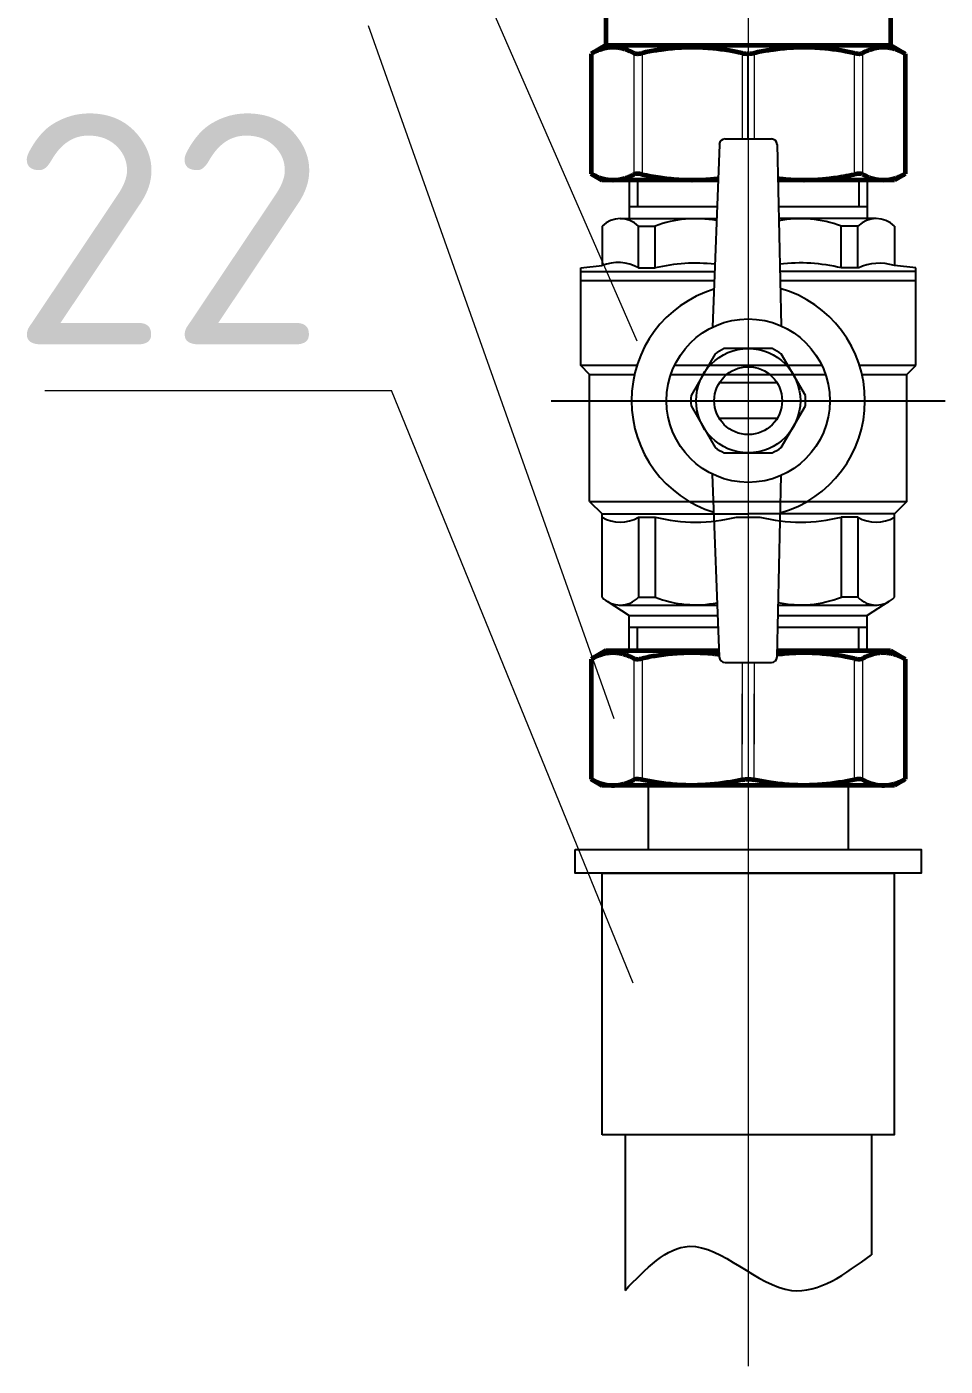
# Model space of a CAD drawing. Header units: millimetres. Extents: x -718 to 68664, y -49984 to -979.
# Drawn here: x 13633 to 14825, y -25765 to -24025 of the extents above; entities that cross this region are included whole.
import ezdxf

# ---------------------------------------------------------------- set-up
doc = ezdxf.new("R2010")
doc.units = ezdxf.units.MM
doc.layers.add('Text', color=7, linetype='Continuous', lineweight=15)
doc.layers.add('ХВС (В1)_20', color=5, linetype='Continuous', lineweight=25)
doc.styles.add('ISOCPEUR', font='isocpeur.ttf', dxfattribs={"width": 0.65})

msp = doc.modelspace()

# ---------------------------------------------------------------- linework, layer by layer
at = {"layer": 'Text'}
msp.add_line((14569.6, -22177.7), (14569.6, -25764.9), dxfattribs=at)
for points in [[(14425.3, -24433.9), (14051.5, -23577.2)], [(14395.7, -24924.2), (14076.4, -24024.3)], [(13656.1, -24497.9), (14106.1, -24497.9)], [(14420.3, -25267.5), (14106.1, -24497.9)]]:
    msp.add_lwpolyline(points, dxfattribs=at)
at = {"layer": 'ХВС (В1)_20', "lineweight": 60}
for p, q in [((14384.6, -24009.4), (14384.6, -24049.4)), ((14754.6, -24009.4), (14754.6, -24049.4)), ((14384.6, -24049.4), (14365.6, -24060.4)), ((14384.6, -24049.4), (14754.6, -24049.4)), ((14754.6, -24049.4), (14773.6, -24060.4)), ((14367.1, -24059.6), (14365.6, -24060.4)), ((14365.6, -24060.4), (14365.6, -24216.3)), ((14772.1, -24059.6), (14773.6, -24060.4)), ((14773.6, -24060.4), (14773.6, -24216.3)), ((14365.6, -24216.3), (14379.6, -24224.4)), ((14367.1, -24217.1), (14365.6, -24216.3)), ((14394, -24224.4), (14379.6, -24224.4)), ((14496.9, -24224.4), (14394, -24224.4)), ((14530.3, -24224.4), (14496.9, -24224.4)), ((14642.3, -24224.4), (14608.1, -24224.4)), ((14745.1, -24224.4), (14642.3, -24224.4)), ((14759.6, -24224.4), (14745.1, -24224.4)), ((14773.6, -24216.3), (14759.6, -24224.4)), ((14773.6, -24216.3), (14772.1, -24217.1)), ((14384.6, -24835.6), (14365.6, -24846.6)), ((14384.6, -24835.6), (14531.8, -24835.6)), ((14607.3, -24835.6), (14754.6, -24835.6)), ((14754.6, -24835.6), (14773.6, -24846.6)), ((14367.1, -24845.8), (14365.6, -24846.6)), ((14365.6, -24846.6), (14365.6, -25002.5)), ((14772.1, -24845.8), (14773.6, -24846.6)), ((14773.6, -24846.6), (14773.6, -25002.5)), ((14365.6, -25002.5), (14379.6, -25010.6)), ((14367.1, -25003.3), (14365.6, -25002.5)), ((14496.9, -25010.6), (14379.6, -25010.6)), ((14608.1, -25010.6), (14496.9, -25010.6)), ((14642.3, -25010.6), (14608.1, -25010.6)), ((14759.6, -25010.6), (14642.3, -25010.6)), ((14773.6, -25002.5), (14759.6, -25010.6)), ((14773.6, -25002.5), (14772.1, -25003.3))]:
    msp.add_line(p, q, dxfattribs=at)
at = {"layer": 'ХВС (В1)_20', "lineweight": 18}
for p, q in [((14367.1, -24059.6), (14367.1, -24217.1)), ((14421, -24059.6), (14421, -24217.1)), ((14431.8, -24059.6), (14431.8, -24217.1)), ((14561.9, -24059.6), (14561.9, -24171)), ((14577.2, -24059.6), (14577.2, -24171)), ((14707.4, -24059.6), (14707.4, -24217.1)), ((14718.2, -24059.6), (14718.2, -24217.1)), ((14772.1, -24059.6), (14772.1, -24217.1)), ((14569.6, -24178.5), (14569.6, -24244.4)), ((14367.1, -24845.8), (14367.1, -25003.3)), ((14421, -24845.8), (14421, -25003.3)), ((14431.8, -24845.8), (14431.8, -25003.3)), ((14561.9, -24851), (14561.9, -24957.2)), ((14577.2, -24851), (14577.2, -24957.2)), ((14707.4, -24845.8), (14707.4, -25003.3)), ((14718.2, -24845.8), (14718.2, -25003.3)), ((14772.1, -24845.8), (14772.1, -25003.3)), ((14561.9, -25003.3), (14561.9, -24891.9)), ((14577.2, -25003.3), (14577.2, -24891.9))]:
    msp.add_line(p, q, dxfattribs=at)
at = {"layer": 'ХВС (В1)_20', "ltscale": 0.4}
for p, q in [((14569.6, -24171), (14569.6, -24057.7)), ((14313.7, -24511), (14825.5, -24511))]:
    msp.add_line(p, q, dxfattribs=at)
at = {"layer": 'ХВС (В1)_20', "ltscale": 0.5}
for p, q in [((14532.1, -24178.2), (14523, -24415.7)), ((14539.5, -24171), (14599.7, -24171)), ((14607.1, -24178.2), (14612.4, -24413.9)), ((14403.4, -24274.6), (14528.4, -24274.6)), ((14735.8, -24274.6), (14609.3, -24274.6)), ((14427, -24284.4), (14448.6, -24284.4)), ((14712.1, -24284.4), (14690.5, -24284.4)), ((14352.1, -24338.6), (14379.7, -24335.6)), ((14787.1, -24338.6), (14759.4, -24335.6)), ((14352.1, -24343.1), (14352.1, -24338.6)), ((14427, -24338.6), (14448.6, -24338.6)), ((14712.1, -24338.6), (14690.5, -24338.6)), ((14787.1, -24343.1), (14787.1, -24338.6)), ((14532.1, -24843.8), (14523, -24606.3)), ((14607.1, -24843.8), (14612.4, -24608.1)), ((14379.7, -24658), (14569.6, -24658)), ((14759.4, -24658), (14569.6, -24658)), ((14427, -24766.3), (14448.6, -24766.3)), ((14712.1, -24766.3), (14690.5, -24766.3)), ((14386.2, -24771.5), (14414.9, -24790.1)), ((14402.1, -24776.4), (14529.5, -24776.4)), ((14608.6, -24776.4), (14737, -24776.4)), ((14752.2, -24772), (14724.3, -24790.1)), ((14539.5, -24851), (14599.7, -24851))]:
    msp.add_line(p, q, dxfattribs=at)
at = {"layer": 'ХВС (В1)_20'}
for p, q in [((14414.9, -24224.4), (14414.9, -24274.6)), ((14425.9, -24224.4), (14425.9, -24258.6)), ((14713.3, -24224.4), (14713.3, -24258.6)), ((14724.3, -24224.4), (14724.3, -24274.6)), ((14414.9, -24258.6), (14529, -24258.6)), ((14608.9, -24258.6), (14724.3, -24258.6)), ((14379.7, -24284.4), (14379.7, -24335.6)), ((14427, -24338.6), (14427, -24284.4)), ((14448.6, -24338.6), (14448.6, -24284.4)), ((14690.5, -24338.6), (14690.5, -24284.4)), ((14712.1, -24338.6), (14712.1, -24284.4)), ((14759.4, -24284.4), (14759.4, -24335.6)), ((14352.1, -24354.9), (14352.1, -24343.1)), ((14352.1, -24343.1), (14525.7, -24343.1)), ((14787.1, -24343.1), (14610.8, -24343.1)), ((14787.1, -24354.9), (14787.1, -24343.1)), ((14352.1, -24465.5), (14352.1, -24354.9)), ((14352.1, -24354.9), (14525.3, -24354.9)), ((14611.1, -24354.9), (14787.1, -24354.9)), ((14787.1, -24465.5), (14787.1, -24354.9)), ((14363.5, -24476.8), (14352.1, -24465.5)), ((14425, -24465.5), (14352.1, -24465.5)), ((14665.5, -24465.5), (14473.7, -24465.5)), ((14787.1, -24465.5), (14714.2, -24465.5)), ((14775.8, -24476.8), (14787.1, -24465.5)), ((14363.5, -24641.8), (14363.5, -24476.8)), ((14363.5, -24476.8), (14421.9, -24476.8)), ((14469.1, -24476.8), (14670, -24476.8)), ((14607.1, -24487.7), (14532.1, -24487.7)), ((14717.3, -24476.8), (14775.8, -24476.8)), ((14775.7, -24641.8), (14775.7, -24476.8)), ((14607.1, -24534.3), (14532.1, -24534.3)), ((14363.5, -24641.8), (14775.7, -24641.8)), ((14363.5, -24641.8), (14379.7, -24658)), ((14775.7, -24641.8), (14759.4, -24658)), ((14379.7, -24766.3), (14379.7, -24658)), ((14427, -24662.1), (14448.6, -24662.1)), ((14427, -24662.1), (14448.6, -24662.1)), ((14427, -24662.1), (14427, -24766.3)), ((14448.6, -24662.1), (14448.6, -24766.3)), ((14554.3, -24662.1), (14584.9, -24662.1)), ((14712.1, -24662.1), (14690.5, -24662.1)), ((14712.1, -24662.1), (14690.5, -24662.1)), ((14690.5, -24662.1), (14690.5, -24766.3)), ((14712.1, -24662.1), (14712.1, -24766.3)), ((14759.4, -24766.3), (14759.4, -24658)), ((14414.9, -24790.1), (14530, -24790.1)), ((14414.9, -24835.6), (14414.9, -24790.1)), ((14414.9, -24805.2), (14530.6, -24805.2)), ((14425.9, -24835.6), (14425.9, -24805.2)), ((14608, -24805.2), (14724.3, -24805.2)), ((14608.3, -24790.1), (14724.3, -24790.1)), ((14713.3, -24835.6), (14713.3, -24805.2)), ((14724.3, -24835.6), (14724.3, -24790.1)), ((14439.6, -25010.6), (14439.6, -25093.8)), ((14699.6, -25010.6), (14699.6, -25093.8)), ((14409.6, -25464.6), (14409.6, -25666.4)), ((14729.6, -25464.6), (14729.6, -25620.2))]:
    msp.add_line(p, q, dxfattribs=at)
for points in [[(14526.7, -24450.1), (14495.3, -24504.3)], [(14600.9, -24443.3), (14538.3, -24443.3)], [(14643.8, -24504.3), (14612.5, -24450.1)], [(14495.3, -24517.7), (14526.7, -24571.9)], [(14612.5, -24571.9), (14643.8, -24517.7)], [(14538.3, -24578.7), (14600.9, -24578.7)]]:
    msp.add_lwpolyline(points, dxfattribs=at)
for points in [[(14345, -25093.8), (14794.2, -25093.8), (14794.2, -25124.6), (14345, -25124.6)], [(14380.1, -25464.6), (14380.1, -25124.6), (14759.1, -25124.6), (14759.1, -25464.6)]]:
    msp.add_lwpolyline(points, close=True, dxfattribs=at)
for radius in [106.1, 67.7, 44.1]:
    msp.add_circle((14569.6, -24511), radius, dxfattribs=at)
at = {"layer": 'ХВС (В1)_20', "ltscale": 0.5}
for centre, radius, start, end in [((14539.5, -24178.5), 7.45, 90, 178.0724), ((14599.7, -24178.5), 7.45, 1.9276, 90), ((14403.4, -24308.2), 33.6, 45.2407, 134.7593), ((14501.5, -24422), 147.4, 79.5239, 111.007), ((14637.7, -24422), 147.4, 68.993, 101.093), ((14735.8, -24308.2), 33.6, 45.2407, 134.7593), ((14403.4, -24743.7), 32.7, 223.6662, 316.3338), ((14501.5, -24628.7), 147.4, 248.993, 280.9075), ((14637.7, -24628.7), 147.4, 258.6479, 291.007), ((14735.8, -24743.7), 32.7, 223.6662, 316.3338), ((14539.5, -24843.5), 7.45, 181.9276, 270), ((14599.7, -24843.5), 7.45, 270, 358.0724)]:
    msp.add_arc(centre, radius, start, end, dxfattribs=at)
at = {"layer": 'ХВС (В1)_20'}
for centre, radius, start, end in [((14400.2, -24386.4), 54.8, 60.6699, 111.8922), ((14501.5, -24559.9), 227.5, 83.7838, 103.4248), ((14637.7, -24548.4), 216.3, 75.8592, 97.1947), ((14739.7, -24396.8), 64.3, 72.106, 115.332), ((14569.6, -24511), 151.6, 107.1601, 252.8399), ((14569.6, -24511), 151.6, 285.9657, 74.0343), ((14569.6, -24511), 74.5, 114.8362, 125.1638), ((14569.6, -24511), 74.5, 54.8362, 65.1638), ((14569.6, -24511), 74.5, 174.8362, 185.1638), ((14569.6, -24511), 74.5, 354.8362, 5.1638), ((14569.6, -24511), 74.5, 234.8362, 245.1638), ((14569.6, -24511), 74.5, 294.8362, 305.1638), ((14403.4, -24623.1), 45.7, 238.8131, 301.1869), ((14501.5, -24451.7), 217, 255.9063, 284.0937), ((14637.7, -24451.7), 217, 255.9063, 284.0937), ((14735.8, -24623.1), 45.7, 238.8131, 301.1869)]:
    msp.add_arc(centre, radius, start, end, dxfattribs=at)
at = {"layer": 'ХВС (В1)_20', "lineweight": 60}
for points, knots in [([(14421, -24059.6), (14418.6, -24058.3), (14414.8, -24056.5), (14409.5, -24054.7), (14404.9, -24053.4), (14399.8, -24052.5), (14394.5, -24052.2), (14389.3, -24052.4), (14384.5, -24053.1), (14379.7, -24054.3), (14373.9, -24056.3), (14369.7, -24058.2), (14367.1, -24059.6)], [0, 0, 0, 0, 1.732048, 2.812715, 3.809599, 5.068792, 6.499944, 7.626884, 8.77842, 9.934735, 11.08807, 13, 13, 13, 13]), ([(14561.9, -24059.6), (14556.2, -24058.3), (14546.9, -24056.5), (14534.2, -24054.7), (14523.1, -24053.4), (14510.7, -24052.5), (14497.9, -24052.2), (14485.4, -24052.4), (14473.9, -24053.1), (14462.3, -24054.3), (14448.3, -24056.3), (14438.1, -24058.2), (14431.8, -24059.6)], [0, 0, 0, 0, 1.732048, 2.812715, 3.809599, 5.068792, 6.499944, 7.626884, 8.77842, 9.934735, 11.08807, 13, 13, 13, 13]), ([(14707.4, -24059.6), (14701.6, -24058.3), (14692.3, -24056.5), (14679.7, -24054.7), (14668.5, -24053.4), (14656.1, -24052.5), (14643.3, -24052.2), (14630.9, -24052.4), (14619.3, -24053.1), (14607.7, -24054.3), (14593.7, -24056.3), (14583.5, -24058.2), (14577.2, -24059.6)], [0, 0, 0, 0, 1.732048, 2.812715, 3.809599, 5.068792, 6.499944, 7.626884, 8.77842, 9.934735, 11.08807, 13, 13, 13, 13]), ([(14772.1, -24059.6), (14769.7, -24058.3), (14765.9, -24056.5), (14760.6, -24054.7), (14756, -24053.4), (14750.9, -24052.5), (14745.5, -24052.2), (14740.4, -24052.4), (14735.6, -24053.1), (14730.8, -24054.3), (14725, -24056.3), (14720.8, -24058.2), (14718.2, -24059.6)], [0, 0, 0, 0, 1.732048, 2.812715, 3.809599, 5.068792, 6.499944, 7.626884, 8.77842, 9.934735, 11.08807, 13, 13, 13, 13]), ([(14421, -24059.6), (14421.4, -24059.8), (14422.3, -24060.1), (14424, -24060.3), (14426, -24060.4), (14428.4, -24060.2), (14430.5, -24059.8), (14431.8, -24059.6)], [0, 0, 0, 0, 1.521775, 3.271758, 4.355943, 5.766023, 8, 8, 8, 8]), ([(14561.9, -24059.6), (14563, -24059.8), (14564.6, -24060.1), (14567.2, -24060.3), (14569.2, -24060.4), (14571.8, -24060.3), (14574.4, -24060.1), (14576.3, -24059.8), (14577.2, -24059.6)], [0, 0, 0, 0, 2.048622, 2.800821, 4.500089, 5.497181, 7.221201, 9, 9, 9, 9]), ([(14707.4, -24059.6), (14708.5, -24059.8), (14710.9, -24060.2), (14713.6, -24060.4), (14715.5, -24060.3), (14717, -24060.1), (14717.8, -24059.8), (14718.2, -24059.6)], [0, 0, 0, 0, 1.979622, 4.120013, 5.247781, 6.418845, 8, 8, 8, 8]), ([(14367.1, -24217.1), (14369.9, -24218.6), (14374.8, -24220.8), (14381.6, -24222.9), (14387.8, -24224.1), (14391.9, -24224.4), (14394, -24224.4)], [0, 0, 0, 0, 2.19885, 3.884032, 5.308578, 7, 7, 7, 7]), ([(14394, -24224.4), (14395.8, -24224.4), (14399.1, -24224.2), (14403.6, -24223.5), (14408, -24222.4), (14411.8, -24221.2), (14416.3, -24219.4), (14419.2, -24218.1), (14421, -24217.1)], [0, 0, 0, 0, 1.715194, 3.30524, 4.509115, 6.071979, 7.140077, 9, 9, 9, 9]), ([(14431.8, -24217.1), (14430.6, -24216.8), (14428.3, -24216.4), (14425.6, -24216.2), (14423.6, -24216.4), (14422.2, -24216.6), (14421.4, -24216.9), (14421, -24217.1)], [0, 0, 0, 0, 1.979622, 4.120013, 5.247781, 6.418845, 8, 8, 8, 8]), ([(14431.8, -24217.1), (14435.6, -24217.9), (14443.4, -24219.5), (14454.8, -24221.3), (14466.8, -24222.9), (14479.3, -24223.9), (14489.6, -24224.3), (14495.6, -24224.4), (14496.9, -24224.4)], [0, 0, 0, 0, 1.599833, 3.270406, 4.746622, 6.555027, 8.456082, 9, 9, 9, 9]), ([(14496.9, -24224.4), (14501, -24224.4), (14509.1, -24224.2), (14520, -24223.5), (14527, -24222.8), (14530.1, -24222.4), (14530.4, -24222.4)], [0, 0, 0, 0, 1.715194, 3.30524, 4.509115, 4.610644, 4.610644, 4.610644, 4.610644]), ([(14608.1, -24222.3), (14609.2, -24222.4), (14614.7, -24223.1), (14624.7, -24223.9), (14635, -24224.3), (14641, -24224.4), (14642.3, -24224.4)], [4.29239, 4.29239, 4.29239, 4.29239, 4.746622, 6.555027, 8.456082, 9, 9, 9, 9]), ([(14642.3, -24224.4), (14646.5, -24224.4), (14654.5, -24224.2), (14665.4, -24223.5), (14675.9, -24222.4), (14685.2, -24221.2), (14695.9, -24219.4), (14702.9, -24218.1), (14707.4, -24217.1)], [0, 0, 0, 0, 1.715194, 3.30524, 4.509115, 6.071979, 7.140077, 9, 9, 9, 9]), ([(14718.2, -24217.1), (14717.8, -24216.9), (14716.8, -24216.5), (14715.2, -24216.3), (14713.2, -24216.3), (14710.8, -24216.4), (14708.7, -24216.8), (14707.4, -24217.1)], [0, 0, 0, 0, 1.521775, 3.271758, 4.355943, 5.766023, 8, 8, 8, 8]), ([(14718.2, -24217.1), (14721, -24218.6), (14725.9, -24220.8), (14732.7, -24222.9), (14738.9, -24224.1), (14742.9, -24224.4), (14745.1, -24224.4)], [0, 0, 0, 0, 2.198848, 3.88403, 5.308577, 7, 7, 7, 7]), ([(14745.1, -24224.4), (14746.8, -24224.4), (14750.2, -24224.2), (14754.7, -24223.5), (14759.1, -24222.4), (14762.9, -24221.2), (14767.3, -24219.4), (14770.2, -24218.1), (14772.1, -24217.1)], [0, 0, 0, 0, 1.715194, 3.30524, 4.509115, 6.071979, 7.140077, 9, 9, 9, 9]), ([(14421, -24845.8), (14418.6, -24844.6), (14414.8, -24842.8), (14409.5, -24840.9), (14404.9, -24839.7), (14399.8, -24838.7), (14394.5, -24838.4), (14389.3, -24838.7), (14384.5, -24839.4), (14379.7, -24840.5), (14373.9, -24842.5), (14369.7, -24844.4), (14367.1, -24845.8)], [0, 0, 0, 0, 1.732048, 2.812715, 3.809599, 5.068792, 6.499944, 7.626884, 8.77842, 9.934735, 11.08807, 13, 13, 13, 13]), ([(14531.9, -24840.7), (14529.3, -24840.4), (14522.4, -24839.6), (14510.7, -24838.7), (14497.9, -24838.4), (14485.4, -24838.7), (14473.9, -24839.4), (14462.3, -24840.5), (14448.3, -24842.5), (14438.1, -24844.4), (14431.8, -24845.8)], [3.012706, 3.012706, 3.012706, 3.012706, 3.809599, 5.068792, 6.499944, 7.626884, 8.77842, 9.934735, 11.08807, 13, 13, 13, 13]), ([(14707.4, -24845.8), (14701.6, -24844.6), (14692.3, -24842.8), (14679.7, -24840.9), (14668.5, -24839.7), (14656.1, -24838.7), (14643.3, -24838.4), (14630.9, -24838.7), (14619.3, -24839.4), (14611.4, -24840.2), (14607.4, -24840.7), (14607.2, -24840.7)], [0, 0, 0, 0, 1.732048, 2.812715, 3.809599, 5.068792, 6.499944, 7.626884, 8.77842, 9.934735, 9.992305, 9.992305, 9.992305, 9.992305]), ([(14772.1, -24845.8), (14769.7, -24844.6), (14765.9, -24842.8), (14760.6, -24840.9), (14756, -24839.7), (14750.9, -24838.7), (14745.5, -24838.4), (14740.4, -24838.7), (14735.6, -24839.4), (14730.8, -24840.5), (14725, -24842.5), (14720.8, -24844.4), (14718.2, -24845.8)], [0, 0, 0, 0, 1.732048, 2.812715, 3.809599, 5.068792, 6.499944, 7.626884, 8.77842, 9.934735, 11.08807, 13, 13, 13, 13]), ([(14421, -24845.8), (14421.4, -24846), (14422.3, -24846.3), (14424, -24846.6), (14426, -24846.6), (14428.4, -24846.4), (14430.5, -24846.1), (14431.8, -24845.8)], [0, 0, 0, 0, 1.521775, 3.271758, 4.355943, 5.766023, 8, 8, 8, 8]), ([(14707.4, -24845.8), (14708.5, -24846.1), (14710.9, -24846.5), (14713.6, -24846.6), (14715.5, -24846.5), (14717, -24846.3), (14717.8, -24846), (14718.2, -24845.8)], [0, 0, 0, 0, 1.979622, 4.120013, 5.247781, 6.418845, 8, 8, 8, 8]), ([(14367.1, -25003.3), (14369.9, -25004.8), (14374.8, -25007), (14381.6, -25009.2), (14387.8, -25010.3), (14391.9, -25010.6), (14394, -25010.6)], [0, 0, 0, 0, 2.19885, 3.884032, 5.308578, 7, 7, 7, 7]), ([(14394, -25010.6), (14395.8, -25010.6), (14399.1, -25010.4), (14403.6, -25009.7), (14408, -25008.7), (14411.8, -25007.4), (14416.3, -25005.7), (14419.2, -25004.3), (14421, -25003.3)], [0, 0, 0, 0, 1.715194, 3.30524, 4.509115, 6.071979, 7.140077, 9, 9, 9, 9]), ([(14431.8, -25003.3), (14430.6, -25003.1), (14428.3, -25002.7), (14425.6, -25002.5), (14423.6, -25002.6), (14422.2, -25002.8), (14421.4, -25003.1), (14421, -25003.3)], [0, 0, 0, 0, 1.979622, 4.120013, 5.247781, 6.418845, 8, 8, 8, 8]), ([(14561.9, -25003.3), (14556.2, -25004.6), (14546.9, -25006.4), (14534.2, -25008.2), (14523.1, -25009.5), (14510.7, -25010.4), (14497.9, -25010.7), (14485.4, -25010.5), (14473.9, -25009.8), (14462.3, -25008.6), (14448.3, -25006.6), (14438.1, -25004.7), (14431.8, -25003.3)], [0, 0, 0, 0, 1.732048, 2.812715, 3.809599, 5.068792, 6.499944, 7.626884, 8.77842, 9.934735, 11.08807, 13, 13, 13, 13]), ([(14561.9, -25003.3), (14563, -25003.1), (14564.6, -25002.8), (14567.2, -25002.6), (14569.2, -25002.5), (14571.8, -25002.6), (14574.4, -25002.8), (14576.3, -25003.1), (14577.2, -25003.3)], [0, 0, 0, 0, 2.048622, 2.800821, 4.500089, 5.497181, 7.221201, 9, 9, 9, 9]), ([(14707.4, -25003.3), (14701.6, -25004.6), (14692.3, -25006.4), (14679.7, -25008.2), (14668.5, -25009.5), (14656.1, -25010.4), (14643.3, -25010.7), (14630.9, -25010.5), (14619.3, -25009.8), (14607.7, -25008.6), (14593.7, -25006.6), (14583.5, -25004.7), (14577.2, -25003.3)], [0, 0, 0, 0, 1.732048, 2.812715, 3.809599, 5.068792, 6.499944, 7.626884, 8.77842, 9.934735, 11.08807, 13, 13, 13, 13]), ([(14718.2, -25003.3), (14717.8, -25003.1), (14716.8, -25002.8), (14715.2, -25002.5), (14713.2, -25002.5), (14710.8, -25002.7), (14708.7, -25003), (14707.4, -25003.3)], [0, 0, 0, 0, 1.521775, 3.271758, 4.355943, 5.766023, 8, 8, 8, 8]), ([(14718.2, -25003.3), (14721, -25004.8), (14725.9, -25007), (14732.7, -25009.2), (14738.9, -25010.3), (14742.9, -25010.6), (14745.1, -25010.6)], [0, 0, 0, 0, 2.198848, 3.88403, 5.308577, 7, 7, 7, 7]), ([(14745.1, -25010.6), (14746.8, -25010.6), (14750.2, -25010.4), (14754.7, -25009.7), (14759.1, -25008.7), (14762.9, -25007.4), (14767.3, -25005.7), (14770.2, -25004.3), (14772.1, -25003.3)], [0, 0, 0, 0, 1.715194, 3.30524, 4.509115, 6.071979, 7.140077, 9, 9, 9, 9])]:
    msp.add_open_spline(points, degree=3, knots=knots, dxfattribs=at)
at = {"layer": 'ХВС (В1)_20'}
msp.add_spline([(14409.6, -25666.4), (14493.1, -25609.2), (14626, -25666.4), (14729.6, -25620.2)], degree=3, dxfattribs=at)

# ---------------------------------------------------------------- texts
at = {"layer": 'Text', "style": 'ISOCPEUR'}
msp.add_text('22', height=300, dxfattribs=at).set_placement((13611.1, -24437.9))

doc.saveas('drawing.dxf')
